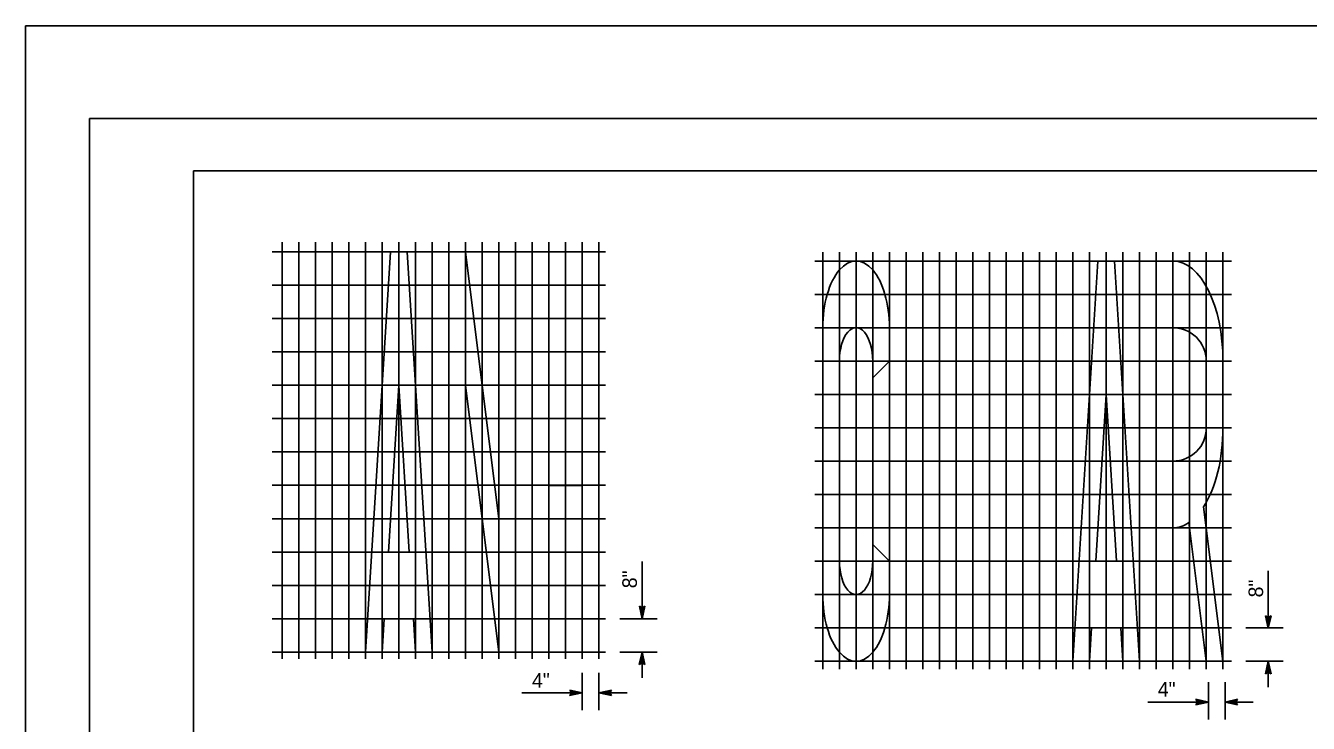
# Model space of a CAD drawing. Extents: x -894 to 866, y -476 to 714.
# Drawn here: x -894 to -279, y 379 to 714 of the extents above; entities that cross this region are included whole.
import ezdxf

# ---------------------------------------------------------------- set-up
doc = ezdxf.new("R2010")
doc.units = 0
for name, color, linetype in [('10 Sheet Format', 7, 'Continuous'), ('56 Stage 3 Anno', 7, 'Continuous'), ('57 Undefined', 7, 'Continuous'), ('59 Sndwall Anno', 7, 'Continuous'), ('60 Nongeo Data', 7, 'Continuous')]:
    doc.layers.add(name, color=color, linetype=linetype)

msp = doc.modelspace()

# ---------------------------------------------------------------- linework, layer by layer
at = {"layer": '10 Sheet Format'}
for q in [(-813.45, -406.04), (811.55, 643.96)]:
    msp.add_line((-813.45, 643.96), q, dxfattribs=at)
for points in [[(-894.04, 713.56), (865.96, 713.56), (865.96, -476.44), (-894.04, -476.44)], [(-863.43, 668.96), (836.57, 668.96), (836.57, -431.04), (-863.43, -431.04)], [(-863.43, 668.96), (836.57, 668.96), (836.57, -431.04), (-863.43, -431.04)]]:
    msp.add_lwpolyline(points, close=True, dxfattribs=at)
at = {"layer": '56 Stage 3 Anno'}
for p, q in [((-598.22, 456.45), (-598.22, 429.03)), ((-297.71, 452.05), (-297.71, 424.64)), ((-598.22, 429.03), (-599.55, 435.03)), ((-599.55, 435.03), (-599.55, 435.03)), ((-599.55, 435.03), (-598.22, 434.23)), ((-598.22, 430.42), (-599.19, 434.79)), ((-598.22, 431.79), (-598.84, 434.62)), ((-598.22, 433.17), (-598.48, 434.38)), ((-598.22, 434.23), (-596.88, 435.03)), ((-596.88, 435.03), (-598.22, 429.03)), ((-597.23, 434.81), (-598.22, 430.41)), ((-597.59, 434.58), (-598.22, 431.79)), ((-597.94, 434.4), (-598.22, 433.17)), ((-596.88, 435.03), (-596.88, 435.03)), ((-608.96, 429.03), (-591.06, 429.03)), ((-598.22, 429.03), (-598.22, 429.03)), ((-308.46, 424.64), (-290.56, 424.64)), ((-608.96, 413.03), (-591.06, 413.03)), ((-599.56, 407.03), (-598.22, 413.03)), ((-598.22, 413.03), (-598.22, 400.63)), ((-598.22, 413.03), (-598.22, 413.03)), ((-598.22, 413.03), (-596.89, 407.03)), ((-598.22, 407.83), (-599.56, 407.03)), ((-599.56, 407.03), (-599.56, 407.03)), ((-599.2, 407.24), (-598.22, 411.65)), ((-598.84, 407.48), (-598.22, 410.27)), ((-598.5, 407.65), (-598.22, 408.88)), ((-598.22, 410.27), (-597.59, 407.44)), ((-598.22, 408.88), (-597.95, 407.67)), ((-596.89, 407.03), (-598.22, 407.83)), ((-598.21, 411.64), (-597.25, 407.26)), ((-596.89, 407.03), (-596.89, 407.03)), ((-308.46, 408.64), (-290.56, 408.64)), ((-297.71, 408.64), (-297.71, 396.24)), ((-626.96, 403.03), (-626.96, 385.13)), ((-618.96, 403.03), (-618.96, 385.13)), ((-632.18, 393.46), (-632.98, 394.8)), ((-632.98, 394.8), (-632.98, 394.8)), ((-632.98, 394.8), (-626.98, 393.46)), ((-632.77, 394.44), (-628.36, 393.46)), ((-632.53, 394.08), (-629.75, 393.46)), ((-618.94, 393.46), (-612.94, 394.79)), ((-617.55, 393.46), (-613.18, 394.43)), ((-616.18, 393.45), (-613.35, 394.08)), ((-612.94, 394.79), (-613.74, 393.46)), ((-612.94, 394.79), (-612.94, 394.79)), ((-326.46, 398.64), (-326.46, 380.74)), ((-318.46, 398.64), (-318.46, 380.74)), ((-655.99, 393.46), (-626.98, 393.46)), ((-626.98, 393.46), (-632.99, 392.13)), ((-632.98, 392.13), (-632.18, 393.46)), ((-632.98, 392.13), (-632.98, 392.13)), ((-628.38, 393.45), (-632.75, 392.48)), ((-629.75, 393.46), (-632.57, 392.83)), ((-632.36, 393.73), (-631.13, 393.46)), ((-631.13, 393.46), (-632.34, 393.19)), ((-626.98, 393.46), (-626.98, 393.46)), ((-618.94, 393.46), (-605.45, 393.46)), ((-612.94, 392.12), (-618.94, 393.46)), ((-618.94, 393.46), (-618.94, 393.46)), ((-613.16, 392.47), (-617.56, 393.46)), ((-613.39, 392.83), (-616.18, 393.45)), ((-614.8, 393.45), (-613.59, 393.72)), ((-613.57, 393.18), (-614.8, 393.45)), ((-613.74, 393.46), (-612.94, 392.12)), ((-612.94, 392.12), (-612.94, 392.12)), ((-355.48, 389.06), (-326.48, 389.06)), ((-318.43, 389.06), (-304.95, 389.06))]:
    msp.add_line(p, q, dxfattribs=at)
at = {"layer": '59 Sndwall Anno'}
for p, q in [((-770.96, 609.72), (-770.96, 409.72)), ((-762.96, 609.72), (-762.96, 409.72)), ((-754.96, 609.72), (-754.96, 409.72)), ((-746.96, 609.72), (-746.96, 409.72)), ((-738.96, 609.72), (-738.96, 409.72)), ((-730.96, 609.72), (-730.96, 409.72)), ((-722.96, 609.72), (-722.96, 409.72)), ((-714.96, 609.72), (-714.96, 409.72)), ((-706.96, 609.72), (-706.96, 409.72)), ((-698.96, 609.72), (-698.96, 409.72)), ((-690.96, 609.72), (-690.96, 409.72)), ((-682.96, 609.72), (-682.96, 409.72)), ((-674.96, 609.72), (-674.96, 409.72)), ((-666.96, 609.72), (-666.96, 409.72)), ((-658.96, 609.72), (-658.96, 409.72)), ((-650.96, 609.72), (-650.96, 409.72)), ((-642.96, 609.72), (-642.96, 409.72)), ((-634.96, 609.72), (-634.96, 409.72)), ((-626.96, 609.72), (-626.96, 409.72)), ((-618.96, 609.72), (-618.96, 409.72)), ((-775.82, 605.03), (-615.82, 605.03)), ((-511.53, 404.82), (-511.53, 604.82)), ((-503.53, 404.82), (-503.53, 604.82)), ((-495.53, 404.82), (-495.53, 604.82)), ((-487.53, 404.82), (-487.53, 604.82)), ((-479.53, 404.82), (-479.53, 604.82)), ((-471.53, 404.82), (-471.53, 604.82)), ((-463.53, 404.82), (-463.53, 604.82)), ((-455.53, 404.82), (-455.53, 604.82)), ((-447.53, 404.82), (-447.53, 604.82)), ((-439.53, 404.82), (-439.53, 604.82)), ((-431.53, 404.82), (-431.53, 604.82)), ((-423.53, 404.82), (-423.53, 604.82)), ((-415.53, 404.82), (-415.53, 604.82)), ((-407.53, 404.82), (-407.53, 604.82)), ((-399.53, 404.82), (-399.53, 604.82)), ((-391.53, 404.82), (-391.53, 604.82)), ((-383.53, 404.82), (-383.53, 604.82)), ((-375.53, 404.82), (-375.53, 604.82)), ((-367.53, 404.82), (-367.53, 604.82)), ((-359.53, 404.82), (-359.53, 604.82)), ((-351.53, 404.82), (-351.53, 604.82)), ((-343.53, 404.82), (-343.53, 604.82)), ((-335.53, 404.82), (-335.53, 604.82)), ((-327.53, 404.82), (-327.53, 604.82)), ((-319.53, 404.82), (-319.53, 604.82)), ((-515.32, 600.64), (-315.32, 600.64)), ((-775.82, 589.03), (-615.82, 589.03)), ((-515.32, 584.64), (-315.32, 584.64)), ((-775.82, 573.03), (-615.82, 573.03)), ((-515.32, 568.64), (-315.32, 568.64)), ((-775.82, 557.03), (-615.82, 557.03)), ((-515.32, 552.64), (-315.32, 552.64)), ((-775.82, 541.03), (-615.82, 541.03)), ((-515.32, 536.64), (-315.32, 536.64)), ((-775.82, 525.03), (-615.82, 525.03)), ((-515.32, 520.64), (-315.32, 520.64)), ((-775.82, 509.03), (-615.82, 509.03)), ((-515.32, 504.64), (-315.32, 504.64)), ((-775.82, 493.03), (-615.82, 493.03)), ((-515.32, 488.64), (-315.32, 488.64)), ((-775.82, 477.03), (-615.82, 477.03)), ((-515.32, 472.64), (-315.32, 472.64)), ((-775.82, 461.03), (-615.82, 461.03)), ((-515.32, 456.64), (-315.32, 456.64)), ((-775.82, 445.03), (-615.82, 445.03)), ((-515.32, 440.64), (-315.32, 440.64)), ((-775.82, 429.03), (-615.82, 429.03)), ((-515.32, 424.64), (-315.32, 424.64)), ((-775.82, 413.03), (-615.82, 413.03)), ((-515.32, 408.64), (-315.32, 408.64))]:
    msp.add_line(p, q, dxfattribs=at)
at = {"layer": '60 Nongeo Data'}
for p, q in [((-770.98, 413), (-770.98, 605)), ((-770.98, 605), (-762.98, 605)), ((-762.98, 605), (-762.98, 445)), ((-730.97, 413.02), (-718.98, 605.02)), ((-714.98, 605.02), (-718.98, 605.02)), ((-714.98, 605.02), (-710.98, 605.02)), ((-710.98, 605.02), (-698.97, 413.02)), ((-690.96, 413.03), (-690.96, 605.03)), ((-690.96, 605.03), (-682.96, 605.03)), ((-666.98, 477.03), (-682.96, 605.03)), ((-658.98, 605.03), (-666.98, 605.03)), ((-666.98, 605.03), (-666.98, 477.03)), ((-658.98, 413.03), (-658.98, 605.03)), ((-618.95, 605.02), (-650.95, 605.02)), ((-650.95, 605.02), (-650.95, 413.02)), ((-618.95, 573.02), (-618.95, 605.02)), ((-471.53, 408.63), (-471.53, 600.63)), ((-471.53, 600.63), (-463.53, 600.63)), ((-463.53, 600.63), (-463.53, 440.63)), ((-399.52, 600.64), (-431.52, 600.64)), ((-431.52, 600.64), (-431.52, 408.64)), ((-399.52, 568.64), (-399.52, 600.64)), ((-391.53, 408.63), (-379.54, 600.63)), ((-375.54, 600.63), (-379.54, 600.63)), ((-375.54, 600.63), (-371.54, 600.63)), ((-371.54, 600.63), (-359.53, 408.64)), ((-351.5, 600.62), (-351.5, 408.62)), ((-351.5, 600.62), (-343.5, 600.62)), ((-642.95, 525.02), (-642.95, 573.02)), ((-642.95, 573.02), (-618.95, 573.02)), ((-511.53, 568.64), (-511.53, 440.64)), ((-479.53, 552.64), (-479.53, 568.64)), ((-423.52, 520.64), (-423.52, 568.64)), ((-423.52, 568.64), (-399.52, 568.64)), ((-343.49, 568.63), (-343.49, 504.63)), ((-503.53, 552.64), (-503.53, 456.64)), ((-487.54, 552.64), (-487.54, 544.64)), ((-479.53, 552.64), (-487.54, 544.64)), ((-327.5, 552.85), (-327.5, 520.6)), ((-319.5, 552.6), (-319.5, 520.6)), ((-719.97, 460.97), (-714.97, 541.03)), ((-714.97, 540.98), (-709.97, 460.97)), ((-682.96, 413.03), (-682.96, 541.03)), ((-682.96, 541.03), (-666.98, 413.02)), ((-380.54, 456.58), (-375.54, 536.64)), ((-375.54, 536.59), (-370.53, 456.59)), ((-626.95, 525.02), (-642.95, 525.02)), ((-626.95, 493.02), (-626.95, 525.02)), ((-407.52, 520.64), (-423.52, 520.64)), ((-407.52, 488.64), (-407.52, 520.64)), ((-642.95, 445.02), (-642.95, 493.02)), ((-642.95, 493.02), (-626.95, 493.02)), ((-423.52, 440.64), (-423.52, 488.64)), ((-423.52, 488.64), (-407.52, 488.64)), ((-319.52, 408.62), (-328.76, 482.71)), ((-327.52, 408.62), (-335.82, 475.14)), ((-343.5, 408.62), (-343.5, 472.62)), ((-487.53, 456.65), (-487.53, 464.65)), ((-479.53, 456.65), (-487.53, 464.65)), ((-714.9, 460.97), (-719.98, 460.97)), ((-714.9, 460.97), (-709.97, 460.97)), ((-479.53, 456.65), (-479.53, 440.65)), ((-375.46, 456.59), (-380.54, 456.59)), ((-375.46, 456.59), (-370.53, 456.59)), ((-738.98, 445), (-762.98, 445)), ((-738.98, 413), (-738.98, 445)), ((-738.98, 445), (-738.98, 445)), ((-618.95, 445.02), (-642.95, 445.02)), ((-618.95, 413.02), (-618.95, 445.02)), ((-439.53, 440.63), (-463.53, 440.63)), ((-439.53, 408.63), (-439.53, 440.63)), ((-439.53, 440.63), (-439.53, 440.63)), ((-399.52, 440.64), (-423.52, 440.64)), ((-399.52, 408.64), (-399.52, 440.64)), ((-722.97, 413.03), (-721.97, 429.02)), ((-721.96, 429.02), (-707.97, 429.02)), ((-707.97, 429.03), (-706.97, 413.01)), ((-297.71, 429.69), (-299.05, 430.49)), ((-299.05, 430.49), (-299.05, 430.49)), ((-299.05, 430.49), (-297.71, 424.49)), ((-298.7, 430.28), (-297.71, 425.87)), ((-298.34, 430.04), (-297.71, 427.26)), ((-297.99, 429.87), (-297.72, 428.64)), ((-297.72, 428.64), (-297.45, 429.85)), ((-297.71, 424.49), (-296.38, 430.49)), ((-296.38, 430.49), (-297.71, 429.69)), ((-297.71, 425.88), (-296.74, 430.26)), ((-297.71, 427.26), (-297.09, 430.08)), ((-296.38, 430.49), (-296.38, 430.49)), ((-383.53, 408.64), (-382.53, 424.63)), ((-382.52, 424.64), (-368.54, 424.64)), ((-368.53, 424.64), (-367.53, 408.62)), ((-297.71, 424.49), (-297.71, 424.49)), ((-770.98, 413), (-738.98, 413)), ((-730.97, 413.02), (-722.97, 413.02)), ((-706.97, 413.02), (-698.97, 413.02)), ((-690.96, 413.03), (-682.96, 413.03)), ((-666.98, 413.02), (-658.98, 413.02)), ((-650.95, 413.02), (-618.95, 413.02)), ((-471.53, 408.63), (-439.53, 408.63)), ((-431.52, 408.64), (-399.52, 408.64)), ((-391.53, 408.63), (-383.53, 408.63)), ((-367.53, 408.64), (-359.53, 408.64)), ((-351.5, 408.62), (-343.5, 408.62)), ((-327.52, 408.62), (-319.52, 408.62)), ((-299.05, 402.64), (-297.71, 408.64)), ((-298.7, 402.85), (-297.71, 407.26)), ((-297.71, 408.64), (-297.71, 408.64)), ((-297.71, 408.64), (-296.38, 402.64)), ((-297.71, 407.25), (-296.74, 402.87)), ((-297.71, 403.44), (-299.05, 402.64)), ((-299.05, 402.64), (-299.05, 402.64)), ((-298.34, 403.09), (-297.71, 405.87)), ((-297.99, 403.26), (-297.72, 404.49)), ((-297.72, 404.49), (-297.45, 403.28)), ((-297.71, 405.87), (-297.09, 403.05)), ((-296.38, 402.64), (-297.71, 403.44)), ((-296.38, 402.64), (-296.38, 402.64)), ((-331.68, 389.06), (-332.48, 390.4)), ((-332.48, 390.4), (-332.48, 390.4)), ((-332.48, 390.4), (-326.48, 389.06)), ((-326.48, 389.06), (-332.48, 387.73)), ((-332.48, 387.73), (-331.68, 389.06)), ((-332.26, 390.05), (-327.86, 389.07)), ((-327.87, 389.06), (-332.24, 388.09)), ((-329.24, 389.07), (-332.07, 388.44)), ((-332.03, 389.69), (-329.24, 389.07)), ((-331.85, 389.34), (-330.62, 389.07)), ((-330.62, 389.07), (-331.83, 388.8)), ((-326.48, 389.06), (-326.48, 389.06)), ((-318.43, 389.06), (-312.43, 390.39)), ((-312.43, 387.72), (-318.43, 389.06)), ((-318.43, 389.06), (-318.43, 389.06)), ((-312.65, 388.08), (-317.05, 389.06)), ((-317.04, 389.07), (-312.67, 390.04)), ((-315.67, 389.06), (-312.85, 389.69)), ((-312.89, 388.44), (-315.67, 389.06)), ((-314.29, 389.06), (-313.08, 389.33)), ((-313.06, 388.79), (-314.29, 389.06)), ((-312.43, 390.39), (-313.23, 389.06)), ((-313.23, 389.06), (-312.43, 387.72)), ((-312.43, 390.39), (-312.43, 390.39)), ((-332.48, 387.73), (-332.48, 387.73)), ((-312.43, 387.72), (-312.43, 387.72))]:
    msp.add_line(p, q, dxfattribs=at)
for centre, radius, start, end in [((-343.39, 552.76), 15.87, 0.28301, 90.40512), ((-343.4, 520.53), 15.89, 269.67485, 0.27286)]:
    msp.add_arc(centre, radius, start, end, dxfattribs=at)
for centre, major_axis, ratio, start_param, end_param in [((-495.53, 568.64), (0, 32), 0.499924, 4.712389, 7.853982), ((-343.69, 552.7), (0.19, 47.92), 0.504785, 4.712389, 6.283185), ((-495.54, 552.64), (0, 16.02), 0.498933, 4.712389, 7.853982), ((-343.57, 520.57), (0.07, -47.95), 0.501937, 0.659713, 1.570796), ((-343.57, 520.57), (0.07, -47.95), 0.501937, 0, 0.325661), ((-495.53, 456.65), (0.01, -16.01), 0.499669, 4.712389, 7.853982), ((-495.53, 440.65), (0, -32.03), 0.499464, 4.712389, 7.853982)]:
    msp.add_ellipse(centre, major_axis=major_axis, ratio=ratio, start_param=start_param, end_param=end_param, dxfattribs=at)

# ---------------------------------------------------------------- texts
at = {"layer": '57 Undefined'}
for p in [(-600.72, 443.64), (-300.21, 439.25)]:
    msp.add_text('8"', height=7, rotation=90, dxfattribs=at).set_placement(p)
for p in [(-651.06, 395.93), (-350.76, 391.67)]:
    msp.add_text('4"', height=7, dxfattribs=at).set_placement(p)

doc.saveas('drawing.dxf')
